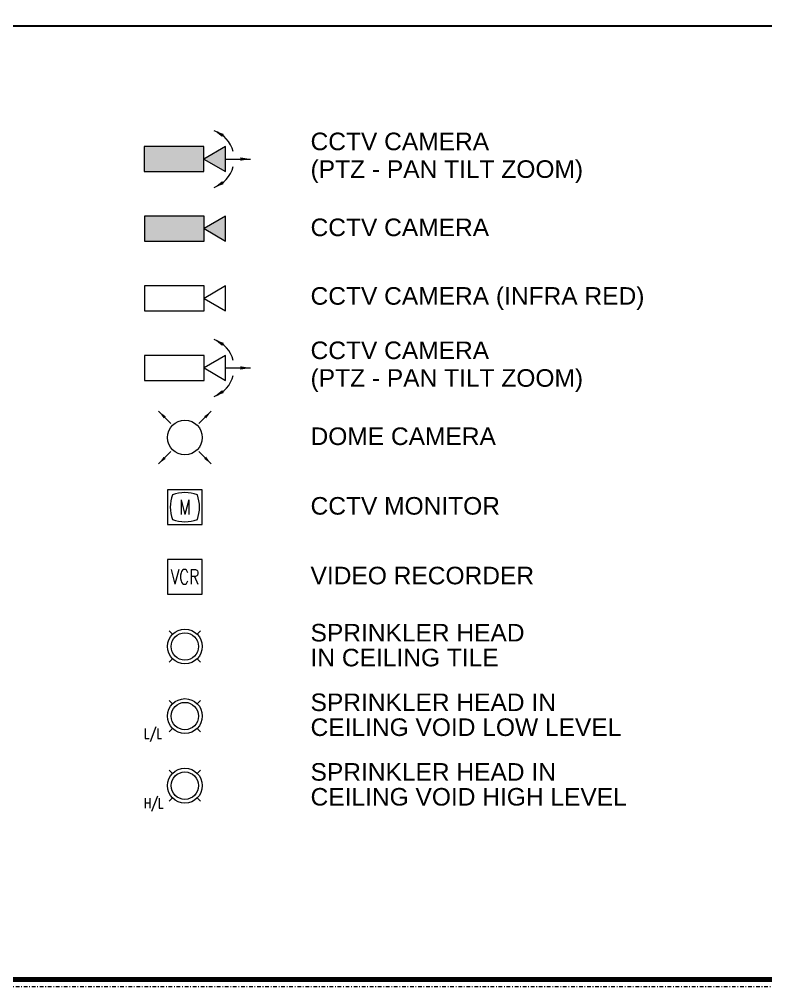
# Paper-space layout 'Symbols A3-3' of a CAD drawing. Header units: millimetres. Extents: x 0 to 408, y 0 to 261.
# Drawn here: x 204 to 306, y 0 to 132.2 of the extents above; entities that cross this region are included whole.
import ezdxf
from ezdxf.enums import TextEntityAlignment as Align

# ---------------------------------------------------------------- set-up
doc = ezdxf.new("R2010")
doc.units = ezdxf.units.MM
doc.linetypes.add('DASHDOT', pattern=[1, 0.5, -0.25, 0, -0.25])
for name, color, linetype, lineweight in [('E-CCTV', 8, 'Continuous', 5), ('E-CCTV-IDEN', 4, 'Continuous', 5), ('F-SPRN', 255, 'Continuous', 9), ('G-ANNO-TEXT', 3, 'Continuous', 15), ('G-ANNO-TTLB', 7, 'Continuous', 50), ('G-PAPR-MEDM', 6, 'Continuous', 30), ('G-PAPR-THCK', 4, 'Continuous', 100)]:
    doc.layers.add(name, color=color, linetype=linetype, lineweight=lineweight)
doc.layers.add('G-ANNO-REFR', color=253, linetype='DASHDOT', lineweight=5, plot=False)
doc.styles.add('NOTES', font='arial.ttf', dxfattribs={"height": 2})
doc.styles.add('NOTES_ROMANS', font='romans.shx', dxfattribs={"width": 0.75})
doc.styles.add('Small text', font='arial.ttf', dxfattribs={"height": 2.4})
doc.styles.add('SUB-TITLE', font='swisscb.ttf')
doc.styles.add('SUB-TITLE-2', font='swissc.ttf')
doc.styles.add('TITLE', font='swisscb.ttf')

# ---------------------------------------------------------------- blocks, each defined once
blk = doc.blocks.new('*U231')
at = {"layer": 'G-ANNO-REFR'}
blk.add_lwpolyline([(0, 0), (408, 0), (408, 261), (0, 261)], close=True, dxfattribs=at)
at = {"layer": 'G-PAPR-THCK'}
blk.add_lwpolyline([(10, 260), (403, 260), (403, 1), (10, 1)], close=True, dxfattribs=at)
at = {"layer": 'G-ANNO-TEXT'}
for tag, p, height, style in [('GENERAL_NOTES_001', (349.49, 254.98), 1.42, 'NOTES'), ('GENERAL_NOTES_002', (349.71, 252.58), 1.42, 'NOTES'), ('GENERAL_NOTES_003', (349.71, 250.19), 1.42, 'NOTES'), ('GENERAL_NOTES_004', (349.71, 247.8), 1.42, 'NOTES'), ('GENERAL_NOTES_005', (349.71, 245.4), 1.42, 'NOTES'), ('GENERAL_NOTES_006', (349.71, 243.01), 1.42, 'NOTES'), ('GENERAL_NOTES_007', (349.71, 240.64), 1.42, 'NOTES'), ('GENERAL_NOTES_008', (349.65, 238.25), 1.42, 'NOTES'), ('GENERAL_NOTES_009', (349.71, 235.85), 1.42, 'NOTES'), ('GENERAL_NOTES_010', (349.71, 233.46), 1.42, 'NOTES'), ('GENERAL_NOTES_011', (349.71, 231.07), 1.42, 'NOTES'), ('GENERAL_NOTES_012', (349.71, 228.67), 1.42, 'NOTES'), ('GENERAL_NOTES_013', (349.71, 226.28), 1.42, 'NOTES'), ('GENERAL_NOTES_014', (349.71, 223.89), 1.42, 'NOTES'), ('GENERAL_NOTES_015', (349.71, 221.49), 1.42, 'NOTES'), ('GENERAL_NOTES_016', (349.71, 219.1), 1.42, 'NOTES'), ('GENERAL_NOTES_017', (349.63, 216.7), 1.42, 'NOTES'), ('GENERAL_NOTES_018', (349.71, 214.31), 1.42, 'NOTES'), ('GENERAL_NOTES_019', (349.69, 211.92), 1.42, 'NOTES'), ('GENERAL_NOTES_020', (349.71, 209.52), 1.42, 'NOTES'), ('GENERAL_NOTES_021', (349.63, 207.13), 1.42, 'NOTES'), ('GENERAL_NOTES_022', (349.71, 204.74), 1.42, 'NOTES'), ('GENERAL_NOTES_023', (349.64, 202.34), 1.42, 'NOTES'), ('GENERAL_NOTES_024', (349.71, 199.95), 1.42, 'NOTES'), ('GENERAL_NOTES_025', (349.62, 197.56), 1.42, 'NOTES'), ('GENERAL_NOTES_026', (349.71, 195.16), 1.42, 'NOTES'), ('GENERAL_NOTES_027', (349.71, 192.77), 1.42, 'NOTES'), ('GENERAL_NOTES_028', (349.71, 190.38), 1.42, 'NOTES'), ('GENERAL_NOTES_029', (349.71, 187.98), 1.42, 'NOTES'), ('GENERAL_NOTES_030', (349.63, 185.59), 1.42, 'NOTES'), ('GENERAL_NOTES_031', (349.71, 183.19), 1.42, 'NOTES'), ('GENERAL_NOTES_032', (349.71, 180.8), 1.42, 'NOTES'), ('GENERAL_NOTES_033', (349.71, 178.41), 1.42, 'NOTES'), ('GENERAL_NOTES_034', (349.63, 176.01), 1.42, 'NOTES'), ('GENERAL_NOTES_035', (349.71, 173.62), 1.42, 'NOTES'), ('CLIENTNAME', (349.64, 78.78), 2.13, 'SUB-TITLE-2'), ('CLIENTADDRESS1', (349.64, 75.88), 1.42, 'SUB-TITLE-2'), ('CLIENTADDRESS2', (349.64, 73.48), 1.42, 'SUB-TITLE-2'), ('CLIENTPHONE', (349.64, 71.11), 1.42, 'SUB-TITLE-2'), ('DRAWING_NO', (362.5, 41.09), 2.84, 'SUB-TITLE-2')]:
    blk.add_attdef(tag, p, '', height=height, dxfattribs=dict(at, style=style))
at = {"layer": 'G-ANNO-TEXT', "style": 'SUB-TITLE-2'}
for tag, p in [('REV_NO4', (351.25, 107.5)), ('REV_DATE4', (357.51, 107.5)), ('DRAWN_BY4', (365.62, 107.5)), ('CHECKED_BY4', (374.69, 107.5)), ('REV_NO3', (351.25, 104.66)), ('REV_DATE3', (357.51, 104.66)), ('DRAWN_BY3', (365.62, 104.66)), ('CHECKED_BY3', (374.69, 104.66)), ('REV_NO2', (351.25, 101.81)), ('REV_DATE2', (357.51, 101.81)), ('DRAWN_BY2', (365.62, 101.81)), ('CHECKED_BY2', (374.69, 101.81)), ('REV_NO1', (351.25, 98.97)), ('REV_DATE1', (357.51, 98.97)), ('DRAWN_BY1', (365.62, 98.97)), ('CHECKED_BY1', (374.69, 98.97)), ('REV_NO0', (351.25, 96.13)), ('REV_DATE0', (357.51, 96.13)), ('DRAWN_BY0', (365.62, 96.13)), ('CHECKED_BY0', (374.69, 96.13))]:
    blk.add_attdef(tag, text='', height=1.14, dxfattribs=at).set_placement(p, align=Align.MIDDLE)
for tag, p in [('REV_DESCRIPTION4', (380.36, 107.5)), ('REV_DESCRIPTION3', (380.36, 104.66)), ('REV_DESCRIPTION2', (380.36, 101.81)), ('REV_DESCRIPTION1', (380.36, 98.97)), ('REV_DESCRIPTION0', (380.36, 96.13))]:
    blk.add_attdef(tag, text='', height=1.14, dxfattribs=at).set_placement(p, align=Align.MIDDLE_LEFT)
for tag, p in [('PROJECT_NAME1', (362.5, 69.02)), ('PROJECT_NAME2', (362.5, 66.18)), ('PROJECT_CODE', (362.5, 62.82)), ('RELEASE', (362.5, 59.67)), ('STAGE', (362.5, 56.47)), ('DRAWING_TITLE', (362.5, 53.27))]:
    blk.add_attdef(tag, text='', height=1.71, dxfattribs=at).set_placement(p, align=Align.TOP_LEFT)
at = {"layer": 'G-ANNO-TEXT'}
for tag, height, style, p in [('CURRENT_REV', 2.84, 'TITLE', (396.61, 41.09)), ('DRAWN_BY', 1.71, 'SUB-TITLE-2', (355.39, 34.75)), ('CHECKED_BY', 1.71, 'SUB-TITLE-2', (368.89, 34.75)), ('SCALE', 1.71, 'SUB-TITLE-2', (383.11, 34.75)), ('ISSUE_DATE', 1.71, 'SUB-TITLE-2', (396.61, 34.75))]:
    blk.add_attdef(tag, text='', height=height, dxfattribs=dict(at, style=style)).set_placement(p, align=Align.CENTER)
at = {"layer": 'G-ANNO-TEXT', "style": 'SUB-TITLE'}
blk.add_attdef('FILE_NAME', text='', height=1.14, rotation=90, dxfattribs=at).set_placement((403.71, 8.76), align=Align.TOP_LEFT)
blk = doc.blocks.new('C.C. T.V. CAMERA')
h = blk.add_hatch(color=256)
h.dxf.hatch_style = 1
h.paths.add_polyline_path([(12, -2.5), (12, 2.5), (0, 2.5), (0, -2.5)])
h.paths.add_polyline_path([(16.33, -2.5), (16.33, 2.5), (12, 0)])
for points in [[(0, -2.5), (12, -2.5), (12, 2.5), (0, 2.5)], [(16.33, -2.5), (16.33, 2.5), (12, 0)]]:
    blk.add_lwpolyline(points, close=True)
blk = doc.blocks.new('CCTV CAMERA (PTZ - PAN TILT ZOOM)')
blk.add_lwpolyline([(5.67, 0), (10.67, 0)])
for start, end in [(14.302, 70.1044), (289.8956, 345.698)]:
    blk.add_arc((1.33, 0), 6.07, start, end)
for points in [[(4.99, 4.44), (3.4, 5.71), (5.31, 5.03)], [(8.67, 0.33), (10.67, 0), (8.67, -0.33)], [(4.99, -4.44), (3.4, -5.71), (5.31, -5.03)]]:
    blk.add_solid(points)
blk.add_blockref('C.C. T.V. CAMERA', (-10.67, 0))
blk = doc.blocks.new('CCTV CAMERA (INFRA RED)')
for points in [[(0, -2.5), (12, -2.5), (12, 2.5), (0, 2.5)], [(16.33, -2.5), (16.33, 2.5), (12, 0)]]:
    blk.add_lwpolyline(points, close=True)
blk = doc.blocks.new('CCTV CAMERA INFRA RED (PTZ - PAN TILT ZOOM)')
for points in [[(0, -2.5), (12, -2.5), (12, 2.5), (0, 2.5)], [(16.33, -2.5), (16.33, 2.5), (12, 0)]]:
    blk.add_lwpolyline(points, close=True)
blk.add_lwpolyline([(16.33, 0), (21.33, 0)])
for start, end in [(14.302, 70.1044), (289.8956, 345.698)]:
    blk.add_arc((12, 0), 6.07, start, end)
for points in [[(15.65, 4.44), (14.07, 5.71), (15.98, 5.03)], [(19.33, 0.33), (21.33, 0), (19.33, -0.33)], [(15.65, -4.44), (14.07, -5.71), (15.98, -5.03)]]:
    blk.add_solid(points)
blk = doc.blocks.new('DOME CAMERA')
for p, q in [((-2.83, 2.83), (-5.3, 5.3)), ((2.83, 2.83), (5.3, 5.3)), ((-2.83, -2.83), (-5.3, -5.3)), ((2.83, -2.83), (5.3, -5.3))]:
    blk.add_line(p, q)
blk.add_circle((0, 0), 3.5)
for points in [[(-3.86, 4.27), (-5.3, 5.3), (-4.27, 3.86)], [(3.86, 4.27), (5.3, 5.3), (4.27, 3.86)], [(-3.86, -4.27), (-5.3, -5.3), (-4.27, -3.86)], [(3.86, -4.27), (5.3, -5.3), (4.27, -3.86)]]:
    blk.add_solid(points)
blk = doc.blocks.new('CCTV MONITOR')
blk.add_lwpolyline([(-3.5, -3.5), (3.5, -3.5), (3.5, 3.5), (-3.5, 3.5)], close=True)
for centre, start, end in [((4.52, 0), 160.4106, 199.5894), ((0, -4.52), 70.4106, 109.5894), ((-4.52, 0), 340.4106, 19.5894), ((0, 4.52), 250.4106, 289.5894)]:
    blk.add_arc(centre, 7.46, start, end)
at = {"layer": 'E-CCTV-IDEN', "style": 'NOTES_ROMANS', "width": 0.75}
blk.add_text('M', height=3, dxfattribs=at).set_placement((0, 0), align=Align.MIDDLE_CENTER)
blk = doc.blocks.new('VIDEO RECORDER')
blk.add_lwpolyline([(-3.5, -3.5), (3.5, -3.5), (3.5, 3.5), (-3.5, 3.5)], close=True)
at = {"layer": 'E-CCTV-IDEN', "style": 'NOTES_ROMANS', "width": 0.75}
blk.add_text('VCR', height=3, dxfattribs=at).set_placement((0, 0), align=Align.MIDDLE_CENTER)
blk = doc.blocks.new('SPRINKLER HEAD IN CEILING TILE')
for p, q in [((-2.47, 2.47), (-3.14, 3.14)), ((2.47, 2.47), (3.14, 3.14)), ((-2.47, -2.47), (-3.14, -3.14)), ((2.47, -2.47), (3.14, -3.14))]:
    blk.add_line(p, q)
for radius in [3.5, 2.75]:
    blk.add_circle((0, 0), radius)
blk = doc.blocks.new('SPRINKLER HEAD IN CEILING VOID LOW LEVEL')
blk.add_blockref('SPRINKLER HEAD IN CEILING TILE', (0, 0))
at = {"layer": 'E-CCTV-IDEN', "style": 'NOTES_ROMANS', "width": 0.75}
blk.add_text('L/L', height=2, dxfattribs=at).set_placement((-8.24, -4.52))
blk = doc.blocks.new('SPRINKLER HEAD IN CEILING VOID HIGH LEVEL')
blk.add_blockref('SPRINKLER HEAD IN CEILING TILE', (0, 0))
at = {"layer": 'E-CCTV-IDEN', "style": 'NOTES_ROMANS', "width": 0.75}
blk.add_text('H/L', height=2, dxfattribs=at).set_placement((-8.24, -4.52))

psp = doc.layouts.new('Symbols A3-3')

# ---------------------------------------------------------------- linework, layer by layer
at = {"layer": 'G-PAPR-MEDM'}
psp.add_line((179.5, 131.28), (349, 131.28), dxfattribs=at)

# ---------------------------------------------------------------- block references
at = {"layer": 'E-CCTV', "xscale": 0.6794554381932817, "yscale": 0.6794554381932817, "zscale": 0.6794554381932817}
for name, p in [('CCTV CAMERA (PTZ - PAN TILT ZOOM)', (228.33, 113.07)), ('C.C. T.V. CAMERA', (221.09, 103.56)), ('CCTV CAMERA (INFRA RED)', (221.09, 94.04)), ('CCTV CAMERA INFRA RED (PTZ - PAN TILT ZOOM)', (221.09, 84.53)), ('DOME CAMERA', (226.63, 75.02)), ('CCTV MONITOR', (226.63, 65.51)), ('VIDEO RECORDER', (226.63, 55.99))]:
    psp.add_blockref(name, p, dxfattribs=at)
at = {"layer": 'F-SPRN', "xscale": 0.6794554381932817, "yscale": 0.6794554381932817, "zscale": 0.6794554381932817}
for name, p in [('SPRINKLER HEAD IN CEILING TILE', (226.63, 46.48)), ('SPRINKLER HEAD IN CEILING VOID LOW LEVEL', (226.63, 36.97)), ('SPRINKLER HEAD IN CEILING VOID HIGH LEVEL', (226.63, 27.46))]:
    psp.add_blockref(name, p, dxfattribs=at)
at = {"layer": 'G-ANNO-TTLB'}
psp.add_blockref('*U231', (0, 0), dxfattribs=at)

# ---------------------------------------------------------------- texts
at = {"layer": 'G-ANNO-TEXT', "style": 'Small text'}
for s, p in [('CCTV CAMERA', (243.8, 114.28)), ('(PTZ - PAN TILT ZOOM)', (243.8, 110.5)), ('CCTV CAMERA', (243.8, 102.54)), ('CCTV CAMERA (INFRA RED)', (243.8, 93.17)), ('CCTV CAMERA', (243.8, 85.74)), ('(PTZ - PAN TILT ZOOM)', (243.8, 81.96)), ('DOME CAMERA', (243.8, 74)), ('CCTV MONITOR', (243.8, 64.49)), ('VIDEO RECORDER', (243.8, 54.97)), ('SPRINKLER HEAD', (243.8, 47.16)), ('IN CEILING TILE', (243.8, 43.76)), ('SPRINKLER HEAD IN', (243.8, 37.65)), ('CEILING VOID LOW LEVEL', (243.8, 34.25)), ('SPRINKLER HEAD IN', (243.8, 28.14)), ('CEILING VOID HIGH LEVEL', (243.8, 24.74))]:
    psp.add_text(s, height=2.4, dxfattribs=at).set_placement(p)

doc.saveas('drawing.dxf')
